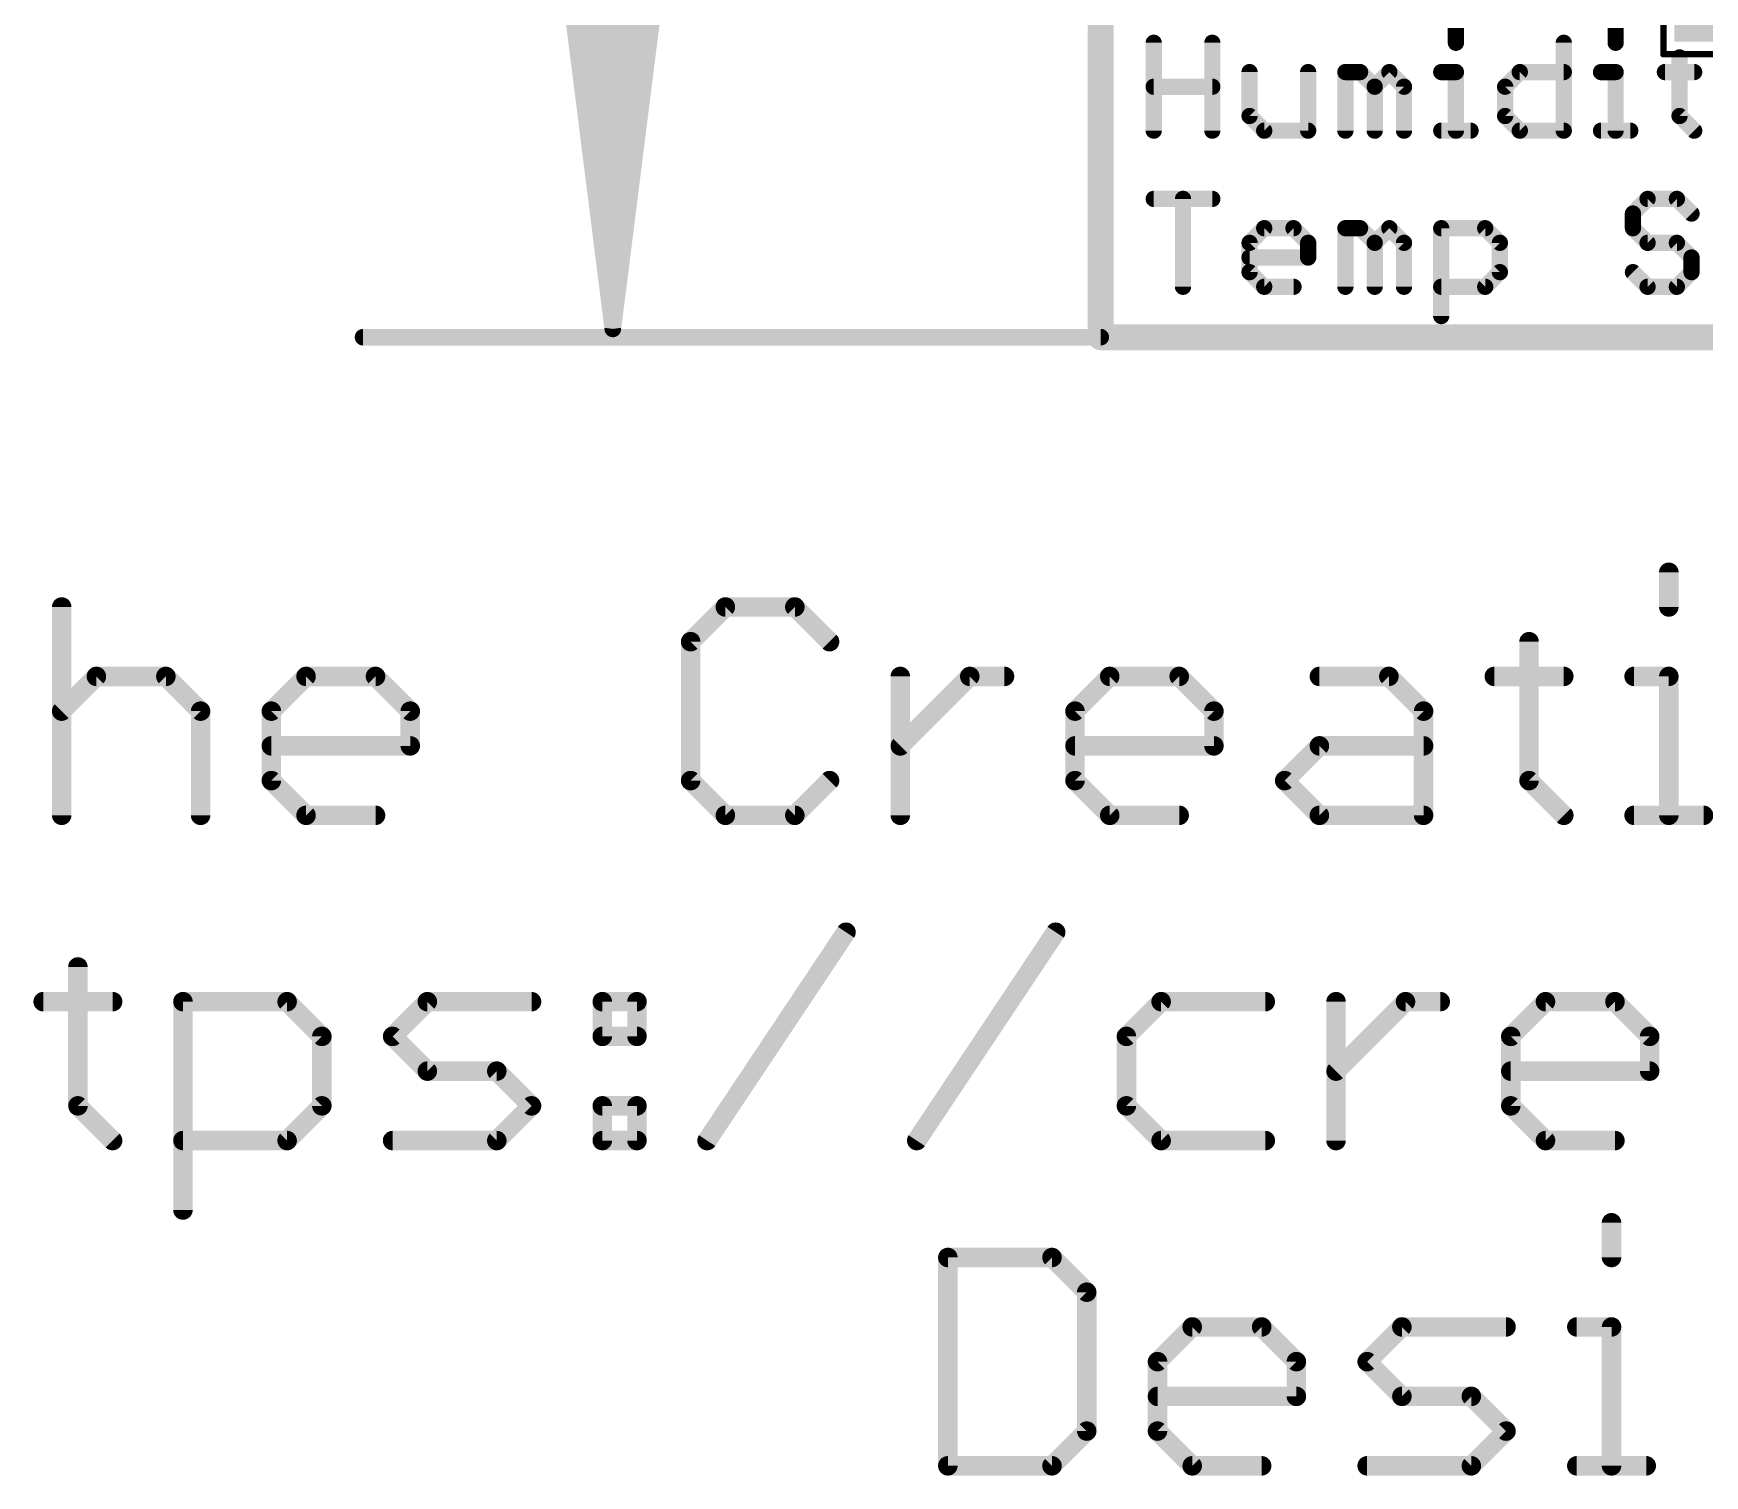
# Model space of a CAD drawing. Extents: x -33 to 74, y -9 to 23.
# Drawn here: x -8.33 to 4.72, y -8.89 to 2.37 of the extents above; entities that cross this region are included whole.
import ezdxf

# ---------------------------------------------------------------- set-up
doc = ezdxf.new("R2010")
doc.units = 0
for name, color, linetype in [('20', 53, 'CONTINUOUS'), ('21', 41, 'CONTINUOUS'), ('29', 253, 'CONTINUOUS'), ('39', 12, 'CONTINUOUS'), ('47', 253, 'CONTINUOUS'), ('51', 53, 'CONTINUOUS')]:
    doc.layers.add(name, color=color, linetype=linetype)

# ---------------------------------------------------------------- blocks, each defined once
blk = doc.blocks.new('RECT')
blk.add_solid([(-0.5, -0.5), (0.5, -0.5), (-0.5, 0.5), (0.5, 0.5)])

msp = doc.modelspace()

# ---------------------------------------------------------------- linework, layer by layer
at = {"layer": '20', "const_width": 0.2032}
for points in [[(0, 15.24), (0, 0)], [(0, 0), (15.24, 0)]]:
    msp.add_lwpolyline(points, dxfattribs=at)
at = {"layer": '20', "const_width": 0.1016}
for points in [[(0, 0.0508, 1), (0, -0.0508)], [(-0.0508, 0, 1), (0.0508, 0)]]:
    msp.add_lwpolyline(points, format="xyb", dxfattribs=at)
at = {"layer": '21', "const_width": 0.0635}
for points in [[(0.4456, 2.2993, 1), (0.3821, 2.2993)], [(0.9032, 2.2993, 1), (0.8397, 2.2993)], [(3.6474, 2.2993, 1), (3.5839, 2.2993)], [(2.7418, 2.2993, 1), (2.8053, 2.2993)], [(3.9891, 2.2993, 1), (4.0526, 2.2993)], [(4.5516, 2.1849, 1), (4.4881, 2.1849)], [(1.194, 2.0705, 1), (1.1305, 2.0705)], [(1.6516, 2.0705, 1), (1.5881, 2.0705)], [(1.9424, 2.0705, 1), (1.8789, 2.0705)], [(1.9107, 2.1022, 1), (1.9107, 2.0387)], [(2.0475, 2.0929, 1), (2.0026, 2.048)], [(2.0251, 2.0387, 1), (2.0251, 2.1022)], [(2.2763, 2.0929, 1), (2.2314, 2.048)], [(2.2763, 2.048, 1), (2.2314, 2.0929)], [(2.6591, 2.1022, 1), (2.6591, 2.0387)], [(2.8053, 2.0705, 1), (2.7418, 2.0705)], [(2.7735, 2.0387, 1), (2.7735, 2.1022)], [(3.2725, 2.1022, 1), (3.2725, 2.0387)], [(3.2949, 2.048, 1), (3.25, 2.0929)], [(3.6156, 2.0387, 1), (3.6156, 2.1022)], [(3.9065, 2.1022, 1), (3.9065, 2.0387)], [(4.0526, 2.0705, 1), (3.9891, 2.0705)], [(4.0209, 2.0387, 1), (4.0209, 2.1022)], [(4.4054, 2.1022, 1), (4.4054, 2.0387)], [(4.6342, 2.0387, 1), (4.6342, 2.1022)], [(0.4139, 1.9878, 1), (0.4139, 1.9243)], [(0.8715, 1.9243, 1), (0.8715, 1.9878)], [(2.1712, 1.9561, 1), (2.1077, 1.9561)], [(2.117, 1.9785, 1), (2.1619, 1.9336)], [(2.117, 1.9336, 1), (2.1619, 1.9785)], [(2.4, 1.9561, 1), (2.3365, 1.9561)], [(2.3458, 1.9336, 1), (2.3907, 1.9785)], [(3.1898, 1.9561, 1), (3.1263, 1.9561)], [(3.1356, 1.9785, 1), (3.1805, 1.9336)], [(1.1847, 1.7497, 1), (1.1398, 1.7048)], [(1.1305, 1.7273, 1), (1.194, 1.7273)], [(3.1805, 1.7497, 1), (3.1356, 1.7048)], [(3.1263, 1.7273, 1), (3.1898, 1.7273)], [(4.5423, 1.7497, 1), (4.4974, 1.7048)], [(4.4881, 1.7273, 1), (4.5516, 1.7273)], [(0.3821, 1.6129, 1), (0.4456, 1.6129)], [(0.8397, 1.6129, 1), (0.9032, 1.6129)], [(1.2767, 1.6446, 1), (1.2767, 1.5812)], [(1.2542, 1.5904, 1), (1.2991, 1.6354)], [(1.5881, 1.6129, 1), (1.6516, 1.6129)], [(1.6199, 1.5812, 1), (1.6199, 1.6446)], [(1.8789, 1.6129, 1), (1.9424, 1.6129)], [(2.1077, 1.6129, 1), (2.1712, 1.6129)], [(2.3365, 1.6129, 1), (2.4, 1.6129)], [(2.6591, 1.6446, 1), (2.6591, 1.5812)], [(2.7418, 1.6129, 1), (2.8053, 1.6129)], [(2.8879, 1.5812, 1), (2.8879, 1.6446)], [(3.2725, 1.6446, 1), (3.2725, 1.5812)], [(3.25, 1.5904, 1), (3.2949, 1.6354)], [(3.5839, 1.6129, 1), (3.6474, 1.6129)], [(3.6156, 1.5812, 1), (3.6156, 1.6446)], [(3.9065, 1.6446, 1), (3.9065, 1.5812)], [(3.9891, 1.6129, 1), (4.0526, 1.6129)], [(4.1353, 1.5812, 1), (4.1353, 1.6446)], [(4.6118, 1.5904, 1), (4.6567, 1.6354)], [(0.4139, 1.1118, 1), (0.4139, 1.0483)], [(0.6744, 1.0801, 1), (0.6109, 1.0801)], [(0.8715, 1.0483, 1), (0.8715, 1.1118)], [(4.2703, 1.1118, 1), (4.2703, 1.0483)], [(4.2928, 1.0576, 1), (4.2479, 1.1025)], [(4.5216, 1.1025, 1), (4.4767, 1.0576)], [(4.4991, 1.0483, 1), (4.4991, 1.1118)], [(1.2767, 0.883, 1), (1.2767, 0.8195)], [(1.2991, 0.8288, 1), (1.2542, 0.8737)], [(1.5279, 0.8737, 1), (1.483, 0.8288)], [(1.5055, 0.8195, 1), (1.5055, 0.883)], [(1.9424, 0.8513, 1), (1.8789, 0.8513)], [(1.9107, 0.883, 1), (1.9107, 0.8195)], [(2.0475, 0.8737, 1), (2.0026, 0.8288)], [(2.0251, 0.8195, 1), (2.0251, 0.883)], [(2.2763, 0.8737, 1), (2.2314, 0.8288)], [(2.2763, 0.8288, 1), (2.2314, 0.8737)], [(2.6591, 0.883, 1), (2.6591, 0.8195)], [(2.6909, 0.8513, 1), (2.6274, 0.8513)], [(3.0248, 0.8737, 1), (2.9799, 0.8288)], [(3.0023, 0.8195, 1), (3.0023, 0.883)], [(4.1877, 0.9657, 1), (4.1242, 0.9657)], [(4.1335, 0.9881, 1), (4.1784, 0.9432)], [(4.1784, 0.8737, 1), (4.1335, 0.8288)], [(4.5911, 0.9432, 1), (4.636, 0.9881)], [(1.194, 0.7369, 1), (1.1305, 0.7369)], [(1.1398, 0.7593, 1), (1.1847, 0.7144)], [(1.6516, 0.7369, 1), (1.5881, 0.7369)], [(1.5974, 0.7144, 1), (1.6423, 0.7593)], [(2.1712, 0.7369, 1), (2.1077, 0.7369)], [(2.117, 0.7593, 1), (2.1619, 0.7144)], [(2.117, 0.7144, 1), (2.1619, 0.7593)], [(2.4, 0.7369, 1), (2.3365, 0.7369)], [(2.3458, 0.7144, 1), (2.3907, 0.7593)], [(3.1485, 0.7369, 1), (3.085, 0.7369)], [(3.0943, 0.7144, 1), (3.1392, 0.7593)], [(4.1242, 0.8513, 1), (4.1877, 0.8513)], [(4.2703, 0.7686, 1), (4.2703, 0.7051)], [(4.2479, 0.7144, 1), (4.2928, 0.7593)], [(4.5216, 0.7593, 1), (4.4767, 0.7144)], [(4.4991, 0.7051, 1), (4.4991, 0.7686)], [(1.1623, 0.6542, 1), (1.1623, 0.5907)], [(1.5881, 0.6225, 1), (1.6516, 0.6225)], [(1.6199, 0.5907, 1), (1.6199, 0.6542)], [(4.6453, 0.6225, 1), (4.5818, 0.6225)], [(4.5911, 0.6, 1), (4.636, 0.6449)], [(1.1847, 0.5305, 1), (1.1398, 0.4856)], [(1.1305, 0.5081, 1), (1.194, 0.5081)], [(3.085, 0.5081, 1), (3.1485, 0.5081)], [(3.1392, 0.4856, 1), (3.0943, 0.5305)], [(4.1784, 0.5305, 1), (4.1335, 0.4856)], [(4.5818, 0.5081, 1), (4.6453, 0.5081)], [(4.636, 0.4856, 1), (4.5911, 0.5305)], [(0.6109, 0.3937, 1), (0.6744, 0.3937)], [(1.2767, 0.4254, 1), (1.2767, 0.3619)], [(1.2542, 0.3712, 1), (1.2991, 0.4162)], [(1.5055, 0.3619, 1), (1.5055, 0.4254)], [(1.8789, 0.3937, 1), (1.9424, 0.3937)], [(2.1077, 0.3937, 1), (2.1712, 0.3937)], [(2.3365, 0.3937, 1), (2.4, 0.3937)], [(2.6591, 0.4254, 1), (2.6591, 0.3619)], [(2.9799, 0.4162, 1), (3.0248, 0.3712)], [(3.0023, 0.3619, 1), (3.0023, 0.4254)], [(4.2703, 0.4254, 1), (4.2703, 0.3619)], [(4.2479, 0.3712, 1), (4.2928, 0.4162)], [(4.4767, 0.4162, 1), (4.5216, 0.3712)], [(4.4991, 0.3619, 1), (4.4991, 0.4254)], [(2.6274, 0.1649, 1), (2.6909, 0.1649)]]:
    msp.add_lwpolyline(points, format="xyb", dxfattribs=at)
at = {"layer": '21', "const_width": 0.127}
for points in [[(0.4139, 1.6129), (0.4139, 2.2993)], [(0.8715, 2.2993), (0.8715, 1.6129)], [(2.7735, 2.4137), (2.7735, 2.2993)], [(3.6156, 2.2993), (3.6156, 1.6129)], [(4.0209, 2.4137), (4.0209, 2.2993)], [(4.5198, 2.1849), (4.5198, 1.7273)], [(1.1623, 2.0705), (1.1623, 1.7273)], [(1.6199, 1.6129), (1.6199, 2.0705)], [(1.9107, 1.6129), (1.9107, 2.0705)], [(1.9107, 2.0705), (2.0251, 2.0705)], [(2.0251, 2.0705), (2.1395, 1.9561)], [(2.1395, 1.9561), (2.2539, 2.0705)], [(2.2539, 2.0705), (2.3683, 1.9561)], [(2.6591, 2.0705), (2.7735, 2.0705)], [(2.7735, 2.0705), (2.7735, 1.6129)], [(3.1581, 1.9561), (3.2725, 2.0705)], [(3.2725, 2.0705), (3.6156, 2.0705)], [(3.9065, 2.0705), (4.0209, 2.0705)], [(4.0209, 2.0705), (4.0209, 1.6129)], [(4.4054, 2.0705), (4.6342, 2.0705)], [(0.4139, 1.9561), (0.8715, 1.9561)], [(2.1395, 1.9561), (2.1395, 1.6129)], [(2.3683, 1.9561), (2.3683, 1.6129)], [(3.1581, 1.7273), (3.1581, 1.9561)], [(1.1623, 1.7273), (1.2767, 1.6129)], [(3.2725, 1.6129), (3.1581, 1.7273)], [(4.5198, 1.7273), (4.6342, 1.6129)], [(1.2767, 1.6129), (1.6199, 1.6129)], [(2.6591, 1.6129), (2.8879, 1.6129)], [(3.6156, 1.6129), (3.2725, 1.6129)], [(3.9065, 1.6129), (4.1353, 1.6129)], [(0.4139, 1.0801), (0.8715, 1.0801)], [(0.6427, 0.3937), (0.6427, 1.0801)], [(4.2703, 1.0801), (4.1559, 0.9657)], [(4.4991, 1.0801), (4.2703, 1.0801)], [(4.6135, 0.9657), (4.4991, 1.0801)], [(1.1623, 0.7369), (1.2767, 0.8513)], [(1.2767, 0.8513), (1.5055, 0.8513)], [(1.5055, 0.8513), (1.6199, 0.7369)], [(1.9107, 0.3937), (1.9107, 0.8513)], [(1.9107, 0.8513), (2.0251, 0.8513)], [(2.0251, 0.8513), (2.1395, 0.7369)], [(2.1395, 0.7369), (2.2539, 0.8513)], [(2.2539, 0.8513), (2.3683, 0.7369)], [(2.6591, 0.1649), (2.6591, 0.8513)], [(2.6591, 0.8513), (3.0023, 0.8513)], [(3.0023, 0.8513), (3.1167, 0.7369)], [(4.1559, 0.9657), (4.1559, 0.8513)], [(4.1559, 0.8513), (4.2703, 0.7369)], [(1.1623, 0.5081), (1.1623, 0.7369)], [(1.6199, 0.7369), (1.6199, 0.6225)], [(2.1395, 0.7369), (2.1395, 0.3937)], [(2.3683, 0.7369), (2.3683, 0.3937)], [(3.1167, 0.7369), (3.1167, 0.5081)], [(4.2703, 0.7369), (4.4991, 0.7369)], [(4.4991, 0.7369), (4.6135, 0.6225)], [(1.6199, 0.6225), (1.1623, 0.6225)], [(4.6135, 0.6225), (4.6135, 0.5081)], [(1.2767, 0.3937), (1.1623, 0.5081)], [(3.1167, 0.5081), (3.0023, 0.3937)], [(4.2703, 0.3937), (4.1559, 0.5081)], [(4.6135, 0.5081), (4.4991, 0.3937)], [(1.5055, 0.3937), (1.2767, 0.3937)], [(3.0023, 0.3937), (2.6591, 0.3937)], [(4.4991, 0.3937), (4.2703, 0.3937)]]:
    msp.add_lwpolyline(points, dxfattribs=at)
at = {"layer": '39', "const_width": 0.0508}
for points in [[(4.3942, 2.2098), (4.3942, 5.4102)], [(5.7658, 2.2098), (4.3942, 2.2098)]]:
    msp.add_lwpolyline(points, dxfattribs=at)
at = {"layer": '39', "const_width": 0.0254}
for points in [[(4.3942, 2.2225, 1), (4.3942, 2.1971)], [(4.3815, 2.2098, 1), (4.4069, 2.2098)]]:
    msp.add_lwpolyline(points, format="xyb", dxfattribs=at)
at = {"layer": '47', "const_width": 0.13}
for points in [[(-3.81, 0.065), (-3.81, 15.175)], [(-3.81, 0.065), (-4.1292, 2.6)], [(-3.81, 0.065), (-4.07, 2.6)], [(-3.81, 0.065), (-3.94, 2.6)], [(-3.4908, 2.6), (-3.81, 0.065)], [(-3.68, 2.6), (-3.81, 0.065)], [(-3.55, 2.6), (-3.81, 0.065)], [(0, 0), (-5.76, 0)]]:
    msp.add_lwpolyline(points, dxfattribs=at)
at = {"layer": '47', "const_width": 0.065}
for points in [[(-5.76, 0.0325, 1), (-5.76, -0.0325)], [(-3.8422, 0.0691, 1), (-3.7778, 0.0609)], [(-3.8423, 0.0683, 1), (-3.7777, 0.0617)], [(-3.8425, 0.0633, 1), (-3.7775, 0.0667)], [(-3.8425, 0.0667, 1), (-3.7775, 0.0633)], [(-3.8425, 0.065, 1), (-3.7775, 0.065)], [(-3.8423, 0.0617, 1), (-3.7777, 0.0683)], [(-3.8422, 0.0609, 1), (-3.7778, 0.0691)], [(0, -0.0325, 1), (0, 0.0325)]]:
    msp.add_lwpolyline(points, format="xyb", dxfattribs=at)
at = {"layer": '51', "const_width": 0.1524}
for points in [[(4.4362, -1.8356), (4.4362, -2.1068)], [(-8.1136, -2.1068), (-8.1136, -3.7338)], [(-2.931, -2.1068), (-3.2021, -2.378)], [(-2.3886, -2.1068), (-2.931, -2.1068)], [(-2.1175, -2.378), (-2.3886, -2.1068)], [(-3.2021, -2.378), (-3.2021, -3.4626)], [(3.3448, -2.378), (3.3448, -3.4626)], [(-8.1136, -2.9203), (-7.8424, -2.6491)], [(-7.8424, -2.6491), (-7.3001, -2.6491)], [(-7.3001, -2.6491), (-7.0289, -2.9203)], [(-6.4764, -2.9203), (-6.2053, -2.6491)], [(-6.2053, -2.6491), (-5.6629, -2.6491)], [(-5.6629, -2.6491), (-5.3918, -2.9203)], [(-1.565, -3.7338), (-1.565, -2.6491)], [(-1.565, -3.1915), (-1.0226, -2.6491)], [(-1.0226, -2.6491), (-0.7515, -2.6491)], [(-0.2007, -2.9203), (0.0705, -2.6491)], [(0.0705, -2.6491), (0.6128, -2.6491)], [(0.6128, -2.6491), (0.884, -2.9203)], [(1.7076, -2.6491), (2.25, -2.6491)], [(2.25, -2.6491), (2.5211, -2.9203)], [(3.0736, -2.6491), (3.616, -2.6491)], [(4.1651, -2.6491), (4.4362, -2.6491)], [(4.4362, -2.6491), (4.4362, -3.7338)], [(-7.0289, -2.9203), (-7.0289, -3.7338)], [(-6.4764, -3.4626), (-6.4764, -2.9203)], [(-5.3918, -2.9203), (-5.3918, -3.1915)], [(-0.2007, -3.4626), (-0.2007, -2.9203)], [(0.884, -2.9203), (0.884, -3.1915)], [(2.5211, -2.9203), (2.5211, -3.7338)], [(-5.3918, -3.1915), (-6.4764, -3.1915)], [(0.884, -3.1915), (-0.2007, -3.1915)], [(1.4365, -3.4626), (1.7076, -3.1915)], [(1.7076, -3.1915), (2.5211, -3.1915)], [(-6.2053, -3.7338), (-6.4764, -3.4626)], [(-3.2021, -3.4626), (-2.931, -3.7338)], [(-2.3886, -3.7338), (-2.1175, -3.4626)], [(0.0705, -3.7338), (-0.2007, -3.4626)], [(1.7076, -3.7338), (1.4365, -3.4626)], [(3.3448, -3.4626), (3.616, -3.7338)], [(-5.6629, -3.7338), (-6.2053, -3.7338)], [(-2.931, -3.7338), (-2.3886, -3.7338)], [(0.6128, -3.7338), (0.0705, -3.7338)], [(2.5211, -3.7338), (1.7076, -3.7338)], [(4.1651, -3.7338), (4.7074, -3.7338)], [(-3.0737, -6.2738), (-1.9891, -4.6468)], [(-1.4366, -6.2738), (-0.3519, -4.6468)], [(-7.9869, -4.918), (-7.9869, -6.0026)], [(-8.2581, -5.1891), (-7.7157, -5.1891)], [(-7.1666, -6.8161), (-7.1666, -5.1891)], [(-7.1666, -5.1891), (-6.3531, -5.1891)], [(-6.3531, -5.1891), (-6.082, -5.4603)], [(-5.5295, -5.4603), (-5.2583, -5.1891)], [(-5.2583, -5.1891), (-4.4448, -5.1891)], [(-3.8923, -5.1891), (-3.6211, -5.1891)], [(-3.8923, -5.4603), (-3.8923, -5.1891)], [(-3.6211, -5.1891), (-3.6211, -5.4603)], [(0.4718, -5.1891), (0.2006, -5.4603)], [(1.2853, -5.1891), (0.4718, -5.1891)], [(1.8377, -6.2738), (1.8377, -5.1891)], [(1.8377, -5.7315), (2.3801, -5.1891)], [(2.3801, -5.1891), (2.6512, -5.1891)], [(3.202, -5.4603), (3.4732, -5.1891)], [(3.4732, -5.1891), (4.0155, -5.1891)], [(4.0155, -5.1891), (4.2867, -5.4603)], [(-6.082, -5.4603), (-6.082, -6.0026)], [(-5.2583, -5.7315), (-5.5295, -5.4603)], [(-3.6211, -5.4603), (-3.8923, -5.4603)], [(0.2006, -5.4603), (0.2006, -6.0026)], [(3.202, -6.0026), (3.202, -5.4603)], [(4.2867, -5.4603), (4.2867, -5.7315)], [(-4.716, -5.7315), (-5.2583, -5.7315)], [(-4.4448, -6.0026), (-4.716, -5.7315)], [(4.2867, -5.7315), (3.202, -5.7315)], [(-7.9869, -6.0026), (-7.7157, -6.2738)], [(-6.082, -6.0026), (-6.3531, -6.2738)], [(-4.716, -6.2738), (-4.4448, -6.0026)], [(-3.8923, -6.0026), (-3.6211, -6.0026)], [(-3.8923, -6.2738), (-3.8923, -6.0026)], [(-3.6211, -6.0026), (-3.6211, -6.2738)], [(0.2006, -6.0026), (0.4718, -6.2738)], [(3.4732, -6.2738), (3.202, -6.0026)], [(-6.3531, -6.2738), (-7.1666, -6.2738)], [(-5.5295, -6.2738), (-4.716, -6.2738)], [(-3.6211, -6.2738), (-3.8923, -6.2738)], [(0.4718, -6.2738), (1.2853, -6.2738)], [(4.0155, -6.2738), (3.4732, -6.2738)], [(3.9888, -6.9156), (3.9888, -7.1868)], [(-1.1938, -7.1868), (-1.1938, -8.8138)], [(-0.3803, -7.1868), (-1.1938, -7.1868)], [(-0.1091, -7.458), (-0.3803, -7.1868)], [(-0.1091, -8.5426), (-0.1091, -7.458)], [(0.4434, -8.0003), (0.7145, -7.7291)], [(0.7145, -7.7291), (1.2569, -7.7291)], [(1.2569, -7.7291), (1.528, -8.0003)], [(2.0805, -8.0003), (2.3517, -7.7291)], [(2.3517, -7.7291), (3.1652, -7.7291)], [(3.7177, -7.7291), (3.9888, -7.7291)], [(3.9888, -7.7291), (3.9888, -8.8138)], [(0.4434, -8.5426), (0.4434, -8.0003)], [(1.528, -8.0003), (1.528, -8.2715)], [(2.3517, -8.2715), (2.0805, -8.0003)], [(1.528, -8.2715), (0.4434, -8.2715)], [(2.894, -8.2715), (2.3517, -8.2715)], [(3.1652, -8.5426), (2.894, -8.2715)], [(-0.3803, -8.8138), (-0.1091, -8.5426)], [(0.7145, -8.8138), (0.4434, -8.5426)], [(2.894, -8.8138), (3.1652, -8.5426)], [(-1.1938, -8.8138), (-0.3803, -8.8138)], [(1.2569, -8.8138), (0.7145, -8.8138)], [(2.0805, -8.8138), (2.894, -8.8138)], [(3.7177, -8.8138), (4.26, -8.8138)]]:
    msp.add_lwpolyline(points, dxfattribs=at)
at = {"layer": '51', "const_width": 0.0762}
for points in [[(4.4743, -1.8356, 1), (4.3981, -1.8356)], [(-8.0755, -2.1068, 1), (-8.1517, -2.1068)], [(-2.931, -2.0687, 1), (-2.931, -2.1449)], [(-2.904, -2.1338, 1), (-2.9579, -2.0799)], [(-2.3617, -2.0799, 1), (-2.4156, -2.1338)], [(-2.3886, -2.1449, 1), (-2.3886, -2.0687)], [(4.3981, -2.1068, 1), (4.4743, -2.1068)], [(-3.2291, -2.351, 1), (-3.1752, -2.4049)], [(-3.164, -2.378, 1), (-3.2402, -2.378)], [(-2.1444, -2.4049, 1), (-2.0905, -2.351)], [(3.3829, -2.378, 1), (3.3067, -2.378)], [(-7.8424, -2.611, 1), (-7.8424, -2.6872)], [(-7.8155, -2.6761, 1), (-7.8694, -2.6222)], [(-7.2732, -2.6222, 1), (-7.327, -2.6761)], [(-7.3001, -2.6872, 1), (-7.3001, -2.611)], [(-6.2053, -2.611, 1), (-6.2053, -2.6872)], [(-6.1783, -2.6761, 1), (-6.2322, -2.6222)], [(-5.636, -2.6222, 1), (-5.6899, -2.6761)], [(-5.6629, -2.6872, 1), (-5.6629, -2.611)], [(-1.5269, -2.6491, 1), (-1.6031, -2.6491)], [(-1.0226, -2.611, 1), (-1.0226, -2.6872)], [(-0.9957, -2.6761, 1), (-1.0496, -2.6222)], [(-0.7515, -2.6872, 1), (-0.7515, -2.611)], [(0.0705, -2.611, 1), (0.0705, -2.6872)], [(0.0974, -2.6761, 1), (0.0435, -2.6222)], [(0.6398, -2.6222, 1), (0.5859, -2.6761)], [(0.6128, -2.6872, 1), (0.6128, -2.611)], [(1.7076, -2.611, 1), (1.7076, -2.6872)], [(2.2769, -2.6222, 1), (2.223, -2.6761)], [(2.25, -2.6872, 1), (2.25, -2.611)], [(3.0736, -2.611, 1), (3.0736, -2.6872)], [(3.616, -2.6872, 1), (3.616, -2.611)], [(4.1651, -2.611, 1), (4.1651, -2.6872)], [(4.4743, -2.6491, 1), (4.3981, -2.6491)], [(4.4362, -2.6872, 1), (4.4362, -2.611)], [(-8.1405, -2.8934, 1), (-8.0867, -2.9472)], [(-6.9908, -2.9203, 1), (-7.067, -2.9203)], [(-7.0559, -2.9472, 1), (-7.002, -2.8934)], [(-6.4383, -2.9203, 1), (-6.5145, -2.9203)], [(-6.5034, -2.8934, 1), (-6.4495, -2.9472)], [(-5.3537, -2.9203, 1), (-5.4299, -2.9203)], [(-5.4187, -2.9472, 1), (-5.3648, -2.8934)], [(-0.1626, -2.9203, 1), (-0.2388, -2.9203)], [(-0.2276, -2.8934, 1), (-0.1737, -2.9472)], [(0.9221, -2.9203, 1), (0.8459, -2.9203)], [(0.857, -2.9472, 1), (0.9109, -2.8934)], [(2.5592, -2.9203, 1), (2.483, -2.9203)], [(2.4942, -2.9472, 1), (2.5481, -2.8934)], [(-6.4764, -3.1534, 1), (-6.4764, -3.2296)], [(-5.3918, -3.2296, 1), (-5.3918, -3.1534)], [(-1.5919, -3.1645, 1), (-1.538, -3.2184)], [(-0.2007, -3.1534, 1), (-0.2007, -3.2296)], [(0.884, -3.2296, 1), (0.884, -3.1534)], [(1.7076, -3.1534, 1), (1.7076, -3.2296)], [(1.7346, -3.2184, 1), (1.6807, -3.1645)], [(2.5211, -3.2296, 1), (2.5211, -3.1534)], [(-5.4299, -3.1915, 1), (-5.3537, -3.1915)], [(0.8459, -3.1915, 1), (0.9221, -3.1915)], [(-6.4495, -3.4357, 1), (-6.5034, -3.4896)], [(-3.1752, -3.4357, 1), (-3.2291, -3.4896)], [(-2.0905, -3.4896, 1), (-2.1444, -3.4357)], [(-0.1737, -3.4357, 1), (-0.2276, -3.4896)], [(1.4634, -3.4357, 1), (1.4095, -3.4896)], [(3.3717, -3.4357, 1), (3.3179, -3.4896)], [(-6.5145, -3.4626, 1), (-6.4383, -3.4626)], [(-3.2402, -3.4626, 1), (-3.164, -3.4626)], [(-0.2388, -3.4626, 1), (-0.1626, -3.4626)], [(1.4095, -3.4357, 1), (1.4634, -3.4896)], [(3.3067, -3.4626, 1), (3.3829, -3.4626)], [(-8.1517, -3.7338, 1), (-8.0755, -3.7338)], [(-7.067, -3.7338, 1), (-6.9908, -3.7338)], [(-6.2053, -3.6957, 1), (-6.2053, -3.7719)], [(-6.2322, -3.7607, 1), (-6.1783, -3.7069)], [(-5.6629, -3.7719, 1), (-5.6629, -3.6957)], [(-2.931, -3.6957, 1), (-2.931, -3.7719)], [(-2.9579, -3.7607, 1), (-2.904, -3.7069)], [(-2.4156, -3.7069, 1), (-2.3617, -3.7607)], [(-2.3886, -3.7719, 1), (-2.3886, -3.6957)], [(-1.6031, -3.7338, 1), (-1.5269, -3.7338)], [(0.0705, -3.6957, 1), (0.0705, -3.7719)], [(0.0435, -3.7607, 1), (0.0974, -3.7069)], [(0.6128, -3.7719, 1), (0.6128, -3.6957)], [(1.7076, -3.6957, 1), (1.7076, -3.7719)], [(1.6807, -3.7607, 1), (1.7346, -3.7069)], [(2.483, -3.7338, 1), (2.5592, -3.7338)], [(2.5211, -3.7719, 1), (2.5211, -3.6957)], [(3.589, -3.7607, 1), (3.6429, -3.7069)], [(4.1651, -3.6957, 1), (4.1651, -3.7719)], [(4.3981, -3.7338, 1), (4.4743, -3.7338)], [(4.7074, -3.7719, 1), (4.7074, -3.6957)], [(-1.9574, -4.6679, 1), (-2.0208, -4.6257)], [(-0.3202, -4.6679, 1), (-0.3836, -4.6257)], [(-7.9488, -4.918, 1), (-8.025, -4.918)], [(-8.2581, -5.151, 1), (-8.2581, -5.2272)], [(-7.7157, -5.2272, 1), (-7.7157, -5.151)], [(-7.1285, -5.1891, 1), (-7.2047, -5.1891)], [(-7.1666, -5.151, 1), (-7.1666, -5.2272)], [(-6.3262, -5.1622, 1), (-6.3801, -5.2161)], [(-6.3531, -5.2272, 1), (-6.3531, -5.151)], [(-5.2583, -5.151, 1), (-5.2583, -5.2272)], [(-5.2314, -5.2161, 1), (-5.2852, -5.1622)], [(-4.4448, -5.2272, 1), (-4.4448, -5.151)], [(-3.8923, -5.151, 1), (-3.8923, -5.2272)], [(-3.8542, -5.1891, 1), (-3.9304, -5.1891)], [(-3.583, -5.1891, 1), (-3.6592, -5.1891)], [(-3.6211, -5.2272, 1), (-3.6211, -5.151)], [(0.4718, -5.151, 1), (0.4718, -5.2272)], [(0.4987, -5.2161, 1), (0.4448, -5.1622)], [(1.2853, -5.2272, 1), (1.2853, -5.151)], [(1.8758, -5.1891, 1), (1.7996, -5.1891)], [(2.3801, -5.151, 1), (2.3801, -5.2272)], [(2.407, -5.2161, 1), (2.3531, -5.1622)], [(2.6512, -5.2272, 1), (2.6512, -5.151)], [(3.4732, -5.151, 1), (3.4732, -5.2272)], [(3.5001, -5.2161, 1), (3.4463, -5.1622)], [(4.0425, -5.1622, 1), (3.9886, -5.2161)], [(4.0155, -5.2272, 1), (4.0155, -5.151)], [(-6.0439, -5.4603, 1), (-6.1201, -5.4603)], [(-6.1089, -5.4872, 1), (-6.055, -5.4334)], [(-5.5025, -5.4334, 1), (-5.5564, -5.4872)], [(-5.5564, -5.4334, 1), (-5.5025, -5.4872)], [(-3.8923, -5.4222, 1), (-3.8923, -5.4984)], [(-3.9304, -5.4603, 1), (-3.8542, -5.4603)], [(-3.6592, -5.4603, 1), (-3.583, -5.4603)], [(-3.6211, -5.4984, 1), (-3.6211, -5.4222)], [(0.2387, -5.4603, 1), (0.1625, -5.4603)], [(0.1736, -5.4334, 1), (0.2275, -5.4872)], [(3.2401, -5.4603, 1), (3.1639, -5.4603)], [(3.1751, -5.4334, 1), (3.229, -5.4872)], [(4.3248, -5.4603, 1), (4.2486, -5.4603)], [(4.2598, -5.4872, 1), (4.3136, -5.4334)], [(-5.2583, -5.6934, 1), (-5.2583, -5.7696)], [(-5.2852, -5.7584, 1), (-5.2314, -5.7045)], [(-4.689, -5.7045, 1), (-4.7429, -5.7584)], [(-4.716, -5.7696, 1), (-4.716, -5.6934)], [(1.8108, -5.7045, 1), (1.8647, -5.7584)], [(3.202, -5.6934, 1), (3.202, -5.7696)], [(4.2486, -5.7315, 1), (4.3248, -5.7315)], [(4.2867, -5.7696, 1), (4.2867, -5.6934)], [(-7.9599, -5.9757, 1), (-8.0138, -6.0296)], [(-8.025, -6.0026, 1), (-7.9488, -6.0026)], [(-6.1201, -6.0026, 1), (-6.0439, -6.0026)], [(-6.055, -6.0296, 1), (-6.1089, -5.9757)], [(-4.4179, -6.0296, 1), (-4.4717, -5.9757)], [(-4.4717, -6.0296, 1), (-4.4179, -5.9757)], [(-3.8923, -5.9645, 1), (-3.8923, -6.0407)], [(-3.8542, -6.0026, 1), (-3.9304, -6.0026)], [(-3.583, -6.0026, 1), (-3.6592, -6.0026)], [(-3.6211, -6.0407, 1), (-3.6211, -5.9645)], [(0.2275, -5.9757, 1), (0.1736, -6.0296)], [(0.1625, -6.0026, 1), (0.2387, -6.0026)], [(3.229, -5.9757, 1), (3.1751, -6.0296)], [(3.1639, -6.0026, 1), (3.2401, -6.0026)], [(-7.7427, -6.3007, 1), (-7.6888, -6.2469)], [(-7.1666, -6.2357, 1), (-7.1666, -6.3119)], [(-6.3801, -6.2469, 1), (-6.3262, -6.3007)], [(-6.3531, -6.3119, 1), (-6.3531, -6.2357)], [(-5.5295, -6.2357, 1), (-5.5295, -6.3119)], [(-4.7429, -6.2469, 1), (-4.689, -6.3007)], [(-4.716, -6.3119, 1), (-4.716, -6.2357)], [(-3.8923, -6.2357, 1), (-3.8923, -6.3119)], [(-3.9304, -6.2738, 1), (-3.8542, -6.2738)], [(-3.6592, -6.2738, 1), (-3.583, -6.2738)], [(-3.6211, -6.3119, 1), (-3.6211, -6.2357)], [(-3.1054, -6.2527, 1), (-3.042, -6.2949)], [(-1.4683, -6.2527, 1), (-1.4049, -6.2949)], [(0.4718, -6.2357, 1), (0.4718, -6.3119)], [(0.4448, -6.3007, 1), (0.4987, -6.2469)], [(1.2853, -6.3119, 1), (1.2853, -6.2357)], [(1.7996, -6.2738, 1), (1.8758, -6.2738)], [(3.4732, -6.2357, 1), (3.4732, -6.3119)], [(3.4463, -6.3007, 1), (3.5001, -6.2469)], [(4.0155, -6.3119, 1), (4.0155, -6.2357)], [(-7.2047, -6.8161, 1), (-7.1285, -6.8161)], [(4.0269, -6.9156, 1), (3.9507, -6.9156)], [(-1.1557, -7.1868, 1), (-1.2319, -7.1868)], [(-1.1938, -7.1487, 1), (-1.1938, -7.2249)], [(-0.3534, -7.1599, 1), (-0.4072, -7.2138)], [(-0.3803, -7.2249, 1), (-0.3803, -7.1487)], [(3.9507, -7.1868, 1), (4.0269, -7.1868)], [(-0.071, -7.458, 1), (-0.1472, -7.458)], [(-0.1361, -7.4849, 1), (-0.0822, -7.431)], [(0.7145, -7.691, 1), (0.7145, -7.7672)], [(0.7415, -7.7561, 1), (0.6876, -7.7022)], [(1.2838, -7.7022, 1), (1.2299, -7.7561)], [(1.2569, -7.7672, 1), (1.2569, -7.691)], [(2.3517, -7.691, 1), (2.3517, -7.7672)], [(2.3786, -7.7561, 1), (2.3247, -7.7022)], [(3.1652, -7.7672, 1), (3.1652, -7.691)], [(3.7177, -7.691, 1), (3.7177, -7.7672)], [(4.0269, -7.7291, 1), (3.9507, -7.7291)], [(3.9888, -7.7672, 1), (3.9888, -7.691)], [(0.4815, -8.0003, 1), (0.4053, -8.0003)], [(0.4164, -7.9734, 1), (0.4703, -8.0272)], [(1.5661, -8.0003, 1), (1.4899, -8.0003)], [(1.5011, -8.0272, 1), (1.555, -7.9734)], [(2.1075, -7.9734, 1), (2.0536, -8.0272)], [(2.0536, -7.9734, 1), (2.1075, -8.0272)], [(0.4434, -8.2334, 1), (0.4434, -8.3096)], [(1.528, -8.3096, 1), (1.528, -8.2334)], [(2.3517, -8.2334, 1), (2.3517, -8.3096)], [(2.3247, -8.2984, 1), (2.3786, -8.2445)], [(2.9209, -8.2445, 1), (2.8671, -8.2984)], [(2.894, -8.3096, 1), (2.894, -8.2334)], [(1.4899, -8.2715, 1), (1.5661, -8.2715)], [(-0.0822, -8.5696, 1), (-0.1361, -8.5157)], [(0.4703, -8.5157, 1), (0.4164, -8.5696)], [(3.1921, -8.5696, 1), (3.1382, -8.5157)], [(3.1382, -8.5696, 1), (3.1921, -8.5157)], [(-0.1472, -8.5426, 1), (-0.071, -8.5426)], [(0.4053, -8.5426, 1), (0.4815, -8.5426)], [(-1.1938, -8.7757, 1), (-1.1938, -8.8519)], [(-0.3803, -8.8519, 1), (-0.3803, -8.7757)], [(0.7145, -8.7757, 1), (0.7145, -8.8519)], [(1.2569, -8.8519, 1), (1.2569, -8.7757)], [(2.0805, -8.7757, 1), (2.0805, -8.8519)], [(2.894, -8.8519, 1), (2.894, -8.7757)], [(3.7177, -8.7757, 1), (3.7177, -8.8519)], [(4.26, -8.8519, 1), (4.26, -8.7757)], [(-1.2319, -8.8138, 1), (-1.1557, -8.8138)], [(-0.4072, -8.7869, 1), (-0.3534, -8.8407)], [(0.6876, -8.8407, 1), (0.7415, -8.7869)], [(2.8671, -8.7869, 1), (2.9209, -8.8407)], [(3.9507, -8.8138, 1), (4.0269, -8.8138)]]:
    msp.add_lwpolyline(points, format="xyb", dxfattribs=at)

# ---------------------------------------------------------------- block references
at = {"layer": '29', "xscale": 1.3032, "yscale": 1.2032, "rotation": 90}
msp.add_blockref('RECT', (5.08, 2.96), dxfattribs=at)

doc.saveas('drawing.dxf')
